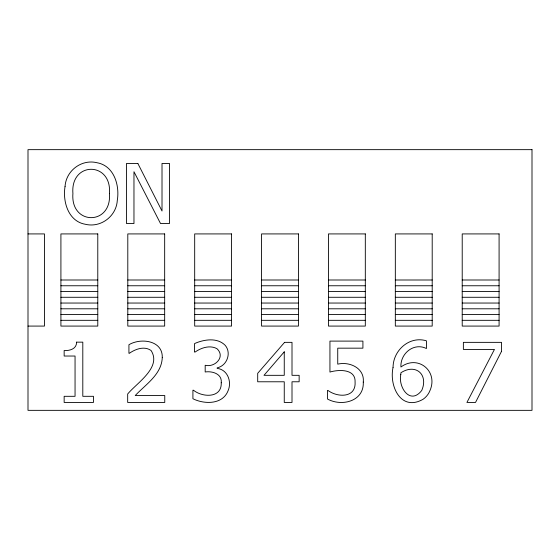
<?xml version="1.0" encoding="UTF-8"?>
<svg xmlns="http://www.w3.org/2000/svg" width="560" height="560" viewBox="0 0 560 560"><rect width="100%" height="100%" fill="white"/><g stroke="black" fill="none" stroke-linecap="round" stroke-linejoin="round"><path stroke-width="0.84" d="M28 233.919L44.457 233.919L44.457 326.081L28 326.081M60.914 280L97.783 280M127.799 280L164.668 280M194.684 280L231.546 280M261.569 280L298.431 280M328.454 280L365.316 280M395.332 280L432.201 280M462.217 280L499.086 280M60.914 285.761L97.783 285.761M127.799 285.761L164.668 285.761M194.684 285.761L231.546 285.761M261.569 285.761L298.431 285.761M328.454 285.761L365.316 285.761M395.332 285.761L432.201 285.761M462.217 285.761L499.086 285.761M60.914 291.522L97.783 291.522M127.799 291.522L164.668 291.522M194.684 291.522L231.546 291.522M261.569 291.522L298.431 291.522M328.454 291.522L365.316 291.522M395.332 291.522L432.201 291.522M462.217 291.522L499.086 291.522M60.914 297.283L97.783 297.283M127.799 297.283L164.668 297.283M194.684 297.283L231.546 297.283M261.569 297.283L298.431 297.283M328.454 297.283L365.316 297.283M395.332 297.283L432.201 297.283M462.217 297.283L499.086 297.283M60.914 303.044L97.783 303.044M127.799 303.044L164.668 303.044M194.684 303.044L231.546 303.044M261.569 303.044L298.431 303.044M328.454 303.044L365.316 303.044M395.332 303.044L432.201 303.044M462.217 303.044L499.086 303.044M60.914 308.798L97.783 308.798M127.799 308.798L164.668 308.798M194.684 308.798L231.546 308.798M261.569 308.798L298.431 308.798M328.454 308.798L365.316 308.798M395.332 308.798L432.201 308.798M462.217 308.798L499.086 308.798M60.914 314.559L97.783 314.559M127.799 314.559L164.668 314.559M194.684 314.559L231.546 314.559M261.569 314.559L298.431 314.559M328.454 314.559L365.316 314.559M395.332 314.559L432.201 314.559M462.217 314.559L499.086 314.559M60.914 320.32L97.783 320.32M127.799 320.32L164.668 320.32M194.684 320.32L231.546 320.32M261.569 320.32L298.431 320.32M328.454 320.32L365.316 320.32M395.332 320.32L432.201 320.32M462.217 320.32L499.086 320.32M400.806 374.458C398.006 387.261 410.2 405.475 421.75 390.446C428.61 374.661 415.842 363.139 400.925 372.743L400.806 374.458M393.057 367.353C388.92 386.337 401.114 411.901 423.122 399.245A19.117 19.117 0 0 0 430.101 390.257C438.256 370.944 417.816 354.466 400.925 367.01C400.12 353.668 413.777 342.195 426.433 348.53L426.433 340.823C409.472 335.657 393.134 350.322 393.057 367.353M109.431 193.515C112.042 225.694 70.329 225.666 72.912 193.515C70.245 161.196 112.098 161.259 109.431 193.515M65.065 186.389C62.503 201.439 68.215 221.368 85.358 224.273C100.765 228.046 116.368 216.23 117.285 200.466C119.84 185.43 114.051 165.676 96.985 162.729C81.606 158.914 66.066 170.681 65.065 186.389M221.242 382.795C221.872 398.482 202.314 397.467 193.48 390.215L192.913 390.215L192.913 398.734C204.309 404.418 222.558 404.74 228.039 390.845C232.008 381.941 227.801 369.614 217.168 368.382L217.168 367.822C226.919 365.89 231.721 353.003 225.232 345.38C217.294 337.239 203.987 339.409 194.565 343.567L194.565 352.079L195.048 352.079C201.236 347.739 209.874 344.827 216.965 348.691C225.785 356.755 214.991 367.773 205.184 365.274L205.184 371.973C212.366 370.888 222.271 373.856 221.242 382.795M363.279 382.067C364.231 401.338 341.733 406.91 327.488 399.014L327.488 390.502L328.048 390.502C337.456 397.516 356.069 398.23 355.089 382.025C355.733 368.788 338.814 369.411 329.945 372.057L329.945 341.103L362.915 341.103L362.915 348.166L337.736 348.166L337.736 364.147C349.58 361.326 364.721 368.102 363.279 382.067M162.26 357.651C161.602 374.458 145.656 384.44 135.219 395.542L164.759 395.542L164.759 402.444L127.673 402.444L127.673 394.009C136.808 382.851 161.917 367.479 151.081 350.504C144.382 345.765 135.464 349.013 129.367 353.29L128.926 353.29L128.926 344.736C140.728 337.659 162.932 340.312 162.26 357.651M76.545 342.153C76.818 348.95 69.608 350.875 64.155 350.546L64.155 356.034L75.054 356.034L75.054 396.312L64.155 396.312L64.155 402.444L93.457 402.444L93.457 396.312L82.803 396.312L82.803 342.153L76.545 342.153M501.508 351.351L475.517 402.444L466.921 402.444L494.445 349.419L463.372 349.419L463.372 342.356L501.508 342.356L501.508 351.351M284.256 351.841L263.998 375.326L284.256 375.326L284.256 351.841M284.578 342.356L257.698 373.31L257.698 381.78L284.256 381.78L284.256 402.444L292.005 402.444L292.005 381.78L299.145 381.78L299.145 375.326L292.005 375.326L292.005 342.356L284.578 342.356M532 149.653L28 149.653L28 410.347L532 410.347L532 149.653M137.844 163.45L126.504 163.45L126.504 223.538L133.966 223.538L133.966 171.724L160.524 223.538L169.484 223.538L169.484 163.45L162.015 163.45L162.015 211.029L137.844 163.45M97.783 233.919L60.914 233.919L60.914 326.081L97.783 326.081L97.783 233.919M164.668 233.919L127.799 233.919L127.799 326.081L164.668 326.081L164.668 233.919M231.546 233.919L194.684 233.919L194.684 326.081L231.546 326.081L231.546 233.919M298.431 233.919L261.569 233.919L261.569 326.081L298.431 326.081L298.431 233.919M365.316 233.919L328.454 233.919L328.454 326.081L365.316 326.081L365.316 233.919M432.201 233.919L395.332 233.919L395.332 326.081L432.201 326.081L432.201 233.919M499.086 233.919L462.217 233.919L462.217 326.081L499.086 326.081L499.086 233.919"/></g></svg>
